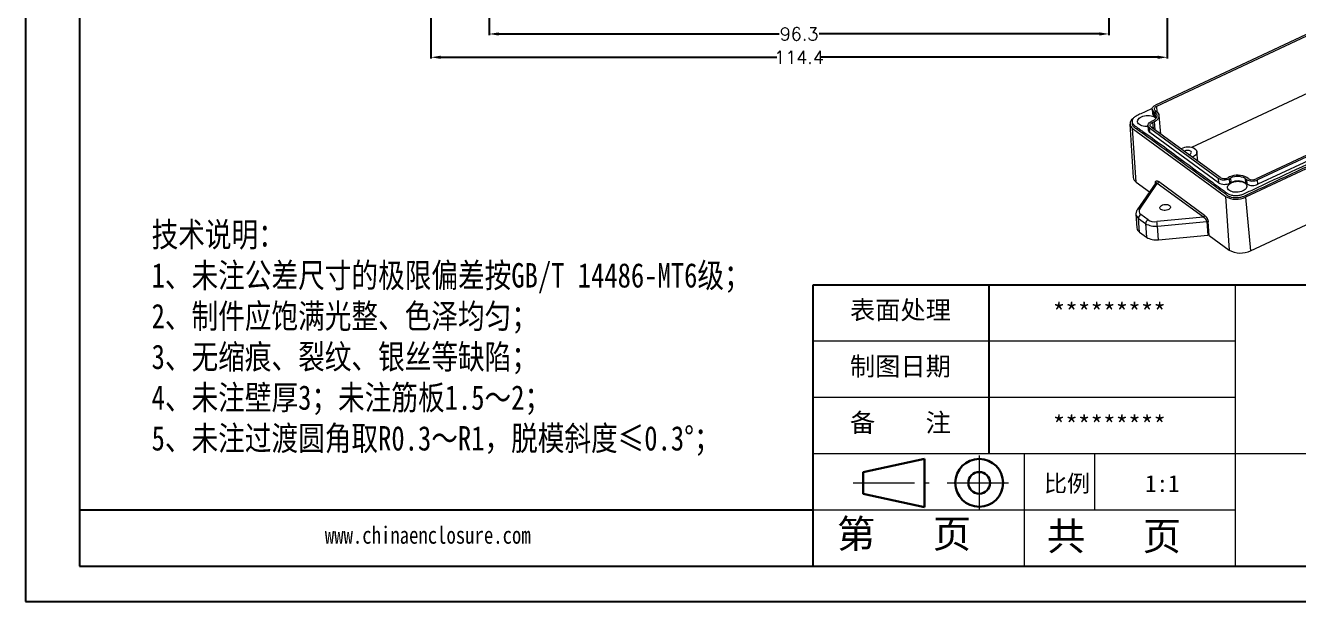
# Model space of a CAD drawing. Header units: inches. Extents: x 2651 to 3284, y 889 to 1119.
# Drawn here: x 2959.2 to 3157, y 889.4 to 978.9 of the extents above; entities that cross this region are included whole.
import ezdxf

# ---------------------------------------------------------------- set-up
doc = ezdxf.new("R2010")
doc.units = ezdxf.units.IN
doc.header["$LTSCALE"] = 0.5
doc.linetypes.add('CENTER2', pattern=[28.575, 19.05, -3.175, 3.175, -3.175])
doc.layers.add('文字', color=81, linetype='Continuous')
for name, color, linetype, lineweight in [('粗实线', 7, 'Continuous', 30), ('细实线', 3, 'Continuous', 9), ('细点划线', 2, 'CENTER2', 9)]:
    doc.layers.add(name, color=color, linetype=linetype, lineweight=lineweight)
doc.styles.get("Standard").update_dxf_attribs({"font": 'txt', "bigfont": 'gbcbig.shx'})
doc.styles.add('宋体', font='', dxfattribs={"width": 0.8, "height": 3.5})
doc.styles.get('宋体').set_extended_font_data('SimSun')
doc.dimstyles.new('2', dxfattribs={"dimtxt": 2, "dimasz": 1.5, "dimexe": 0.18, "dimexo": 0.0625, "dimgap": 0.1, "dimtad": 0, "dimzin": 12, "dimdsep": 46, "dimtxsty": 'Standard', "dimcen": 0.5, "dimclrd": 3, "dimclre": 3, "dimadec": 0, "dimazin": 0, "dimtfac": 1, "dimtofl": 0, "dimtmove": 0, "dimatfit": 3, "dimfxl": 1, "dimtolj": 1, "dimtzin": 0, "dimarcsym": 0})

# ---------------------------------------------------------------- blocks, each defined once
blk = doc.blocks.new('*D211')
at = {"color": 3, "lineweight": -2}
for p, q in [((3022.2, 1024.76), (3022.2, 973.75)), ((3136.6, 1024.76), (3136.6, 973.75)), ((3023.7, 973.93), (3075.97, 973.93)), ((3135.1, 973.93), (3082.83, 973.93))]:
    blk.add_line(p, q, dxfattribs=at)
at = {"color": 3}
for points in [[(3023.7, 974.18), (3023.7, 973.68), (3022.2, 973.93)], [(3135.1, 974.18), (3135.1, 973.68), (3136.6, 973.93)]]:
    blk.add_solid(points, dxfattribs=at)
at = {"layer": 'Defpoints', "color": 0}
for p in [(3022.2, 1024.82), (3136.6, 1024.82), (3136.6, 973.93)]:
    blk.add_point(p, dxfattribs=at)
at = {"color": 0, "insert": (3079.4, 973.93), "char_height": 2, "attachment_point": 5}
blk.add_mtext('\\A1;114.4', dxfattribs=at)
blk = doc.blocks.new('*D214')
at = {"color": 3, "lineweight": -2}
for p, q in [((3031.25, 1026.66), (3031.25, 977.37)), ((3127.55, 1026.66), (3127.55, 977.37)), ((3032.75, 977.55), (3076.3, 977.55)), ((3126.05, 977.55), (3082.5, 977.55))]:
    blk.add_line(p, q, dxfattribs=at)
at = {"color": 3}
for points in [[(3032.75, 977.8), (3032.75, 977.3), (3031.25, 977.55)], [(3126.05, 977.8), (3126.05, 977.3), (3127.55, 977.55)]]:
    blk.add_solid(points, dxfattribs=at)
at = {"layer": 'Defpoints', "color": 0}
for p in [(3031.25, 1026.72), (3127.55, 1026.72), (3127.55, 977.55)]:
    blk.add_point(p, dxfattribs=at)
at = {"color": 0, "insert": (3079.4, 977.55), "char_height": 2, "attachment_point": 5}
blk.add_mtext('\\A1;96.3', dxfattribs=at)

msp = doc.modelspace()

# ---------------------------------------------------------------- linework, layer by layer
for p, q in [((2959.212, 1118.928), (2959.212, 889.437)), ((2967.611, 1113.464), (2967.611, 894.901)), ((2959.212, 995.683), (2959.212, 889.437)), ((3081.608, 894.901), (3081.608, 938.614)), ((3081.608, 938.614), (3278.314, 938.614)), ((3108.928, 912.386), (3108.928, 938.614)), ((3081.608, 903.644), (2967.611, 903.644)), ((2967.611, 894.901), (3278.314, 894.901)), ((2959.212, 889.437), (3283.778, 889.437)), ((2959.212, 889.437), (3109.474, 889.437))]:
    msp.add_line(p, q)
at = {"color": 7, "linetype": 'Continuous', "lineweight": 15}
for p, q in [((3159.715, 978.173), (3134.774, 966.5)), ((3134.979, 966.35), (3159.92, 978.024)), ((3158.451, 968.379), (3140.385, 959.923)), ((3134.259, 965.862), (3134.317, 965.164)), ((3134.494, 965.493), (3134.701, 965.341)), ((3134.552, 964.795), (3134.494, 965.493)), ((3134.759, 964.643), (3134.701, 965.341)), ((3134.777, 965.625), (3134.984, 965.474)), ((3178.801, 966.271), (3148.767, 952.214)), ((3175.372, 966.727), (3150.431, 955.053)), ((3175.577, 966.577), (3150.636, 954.904)), ((3175.635, 965.879), (3150.694, 954.206)), ((3130.81, 963.551), (3131.321, 955.286)), ((3131.137, 963.935), (3131.167, 963.566)), ((3133.598, 963.324), (3133.656, 962.626)), ((3134.349, 964.072), (3134.113, 963.962)), ((3134.553, 963.923), (3134.318, 963.812)), ((3134.552, 964.795), (3134.759, 964.643)), ((3135.587, 962.012), (3135.346, 964.905)), ((3131.229, 962.879), (3145.668, 952.323)), ((3131.774, 954.561), (3131.229, 962.879)), ((3133.833, 962.955), (3144.516, 955.144)), ((3133.891, 962.257), (3133.833, 962.955)), ((3144.574, 954.446), (3133.891, 962.257)), ((3144.799, 955.277), (3134.116, 963.087)), ((3138.707, 958.106), (3138.738, 957.736)), ((3141.342, 957.804), (3141.222, 959.245)), ((3149.556, 943.887), (3179.59, 957.944)), ((3146.289, 955.343), (3146.053, 955.233)), ((3131.774, 954.561), (3133.86, 953.035)), ((3134.811, 954.424), (3131.944, 950.238)), ((3132.322, 950.366), (3135.042, 954.337)), ((3142.217, 949.091), (3135.042, 954.337)), ((3142.402, 949.387), (3135.227, 954.633)), ((3144.516, 955.144), (3144.574, 954.446)), ((3146.258, 955.083), (3146.494, 955.194)), ((3146.316, 954.385), (3146.258, 955.083)), ((3146.552, 954.496), (3146.316, 954.385)), ((3146.552, 954.496), (3146.494, 955.194)), ((3148.688, 955.116), (3148.895, 954.965)), ((3148.688, 955.116), (3148.746, 954.419)), ((3148.953, 954.267), (3148.746, 954.419)), ((3148.895, 954.965), (3148.953, 954.267)), ((3149.178, 955.097), (3148.971, 955.249)), ((3150.694, 954.206), (3150.636, 954.904)), ((3145.668, 952.323), (3146.213, 944.004)), ((3148.767, 952.214), (3149.556, 943.887)), ((3131.743, 949.549), (3131.873, 947.445)), ((3133.616, 948.702), (3132.506, 949.514)), ((3132.135, 948.921), (3133.246, 948.109)), ((3132.274, 946.803), (3132.135, 948.921)), ((3133.246, 948.109), (3133.384, 945.991)), ((3142.217, 949.091), (3134.998, 948.41)), ((3135.065, 947.725), (3142.736, 948.449)), ((3135.242, 945.599), (3135.065, 947.725)), ((3142.736, 948.449), (3142.889, 946.321)), ((3143.108, 946.274), (3142.955, 948.403)), ((3132.274, 946.803), (3133.384, 945.991)), ((3135.242, 945.599), (3142.889, 946.321)), ((3143.108, 946.274), (3146.213, 944.004))]:
    msp.add_line(p, q, dxfattribs=at)
at = {"color": 8, "linetype": 'Continuous', "lineweight": 15}
for p, q in [((3135.056, 965.417), (3134.979, 966.35)), ((3134.318, 963.812), (3134.395, 962.883)), ((3134.553, 963.923), (3134.656, 962.692)), ((3134.755, 954.398), (3134.758, 954.346)), ((3134.755, 954.398), (3134.777, 954.375))]:
    msp.add_line(p, q, dxfattribs=at)
at = {"color": 7, "linetype": 'Continuous', "lineweight": 15, "flags": 128}
for points in [[(3134.494, 965.493), (3134.371, 965.606), (3134.292, 965.733), (3134.259, 965.869), (3134.274, 966.009), (3134.336, 966.147), (3134.443, 966.278), (3134.591, 966.397), (3134.774, 966.5)], [(3134.701, 965.341), (3134.842, 965.215), (3134.94, 965.075), (3134.991, 964.925), (3134.995, 964.769), (3134.952, 964.613), (3134.862, 964.46), (3134.729, 964.317), (3134.556, 964.186), (3134.349, 964.072)], [(3134.553, 963.923), (3134.783, 964.047), (3134.979, 964.188), (3135.137, 964.343), (3135.253, 964.508), (3135.324, 964.679), (3135.349, 964.851), (3135.326, 965.021), (3135.256, 965.184), (3135.141, 965.336), (3134.984, 965.474)], [(3134.777, 965.625), (3134.689, 965.707), (3134.631, 965.798), (3134.608, 965.896), (3134.618, 965.997), (3134.663, 966.096), (3134.74, 966.191), (3134.847, 966.276), (3134.979, 966.35)], [(3133.608, 963.205), (3133.378, 963.191), (3133.121, 963.201), (3132.874, 963.235), (3132.647, 963.295), (3132.444, 963.377), (3132.273, 963.48), (3132.14, 963.6), (3132.047, 963.733), (3131.998, 963.876), (3131.994, 964.025), (3132.035, 964.174), (3132.12, 964.319), (3132.247, 964.456), (3132.412, 964.58), (3132.609, 964.688), (3132.833, 964.777), (3133.077, 964.844), (3133.333, 964.886), (3133.594, 964.903), (3133.851, 964.894), (3134.098, 964.859), (3134.326, 964.8), (3134.528, 964.718), (3134.699, 964.615), (3134.699, 964.615)], [(3133.833, 962.955), (3133.71, 963.068), (3133.63, 963.195), (3133.597, 963.331), (3133.612, 963.471), (3133.675, 963.609), (3133.782, 963.74), (3133.93, 963.859), (3134.113, 963.962)], [(3134.116, 963.087), (3134.027, 963.169), (3133.97, 963.26), (3133.946, 963.358), (3133.957, 963.459), (3134.002, 963.558), (3134.079, 963.653), (3134.186, 963.738), (3134.318, 963.812)], [(3134.699, 964.615), (3134.833, 964.495), (3134.862, 964.46)], [(3134.901, 964.516), (3134.9, 964.517), (3134.759, 964.643)], [(3139.97, 958.807), (3140.058, 958.838), (3140.188, 958.907), (3140.284, 958.993), (3140.339, 959.087), (3140.349, 959.184), (3140.313, 959.277), (3140.233, 959.357)], [(3140.94, 959.688), (3141.074, 959.569), (3141.167, 959.435), (3141.216, 959.292), (3141.22, 959.144), (3141.179, 958.995), (3141.093, 958.85), (3140.966, 958.713), (3140.802, 958.588), (3140.604, 958.48), (3140.487, 958.429)], [(3146.26, 953.255), (3146.126, 953.375), (3146.033, 953.508), (3145.984, 953.652), (3145.98, 953.8), (3146.021, 953.949), (3146.107, 954.094), (3146.234, 954.231), (3146.398, 954.355), (3146.595, 954.464), (3146.819, 954.552), (3147.063, 954.619), (3147.319, 954.662), (3147.58, 954.678), (3147.838, 954.669), (3148.084, 954.635), (3148.312, 954.575), (3148.514, 954.493), (3148.685, 954.39), (3148.819, 954.27), (3148.912, 954.137), (3148.961, 953.994), (3148.965, 953.845), (3148.924, 953.696), (3148.838, 953.551), (3148.711, 953.414), (3148.546, 953.29), (3148.349, 953.181), (3148.125, 953.093), (3147.882, 953.026), (3147.625, 952.984), (3147.365, 952.967), (3147.107, 952.976), (3146.861, 953.01), (3146.633, 953.07), (3146.43, 953.152), (3146.26, 953.255)], [(3135.612, 950.302), (3135.516, 950.395), (3135.464, 950.501), (3135.46, 950.614), (3135.503, 950.727), (3135.591, 950.833), (3135.72, 950.926), (3135.88, 951.001), (3136.064, 951.054), (3136.261, 951.081), (3136.458, 951.081), (3136.645, 951.054), (3136.811, 951.001), (3136.946, 950.926), (3137.042, 950.832), (3137.094, 950.726), (3137.098, 950.614), (3137.055, 950.501), (3136.966, 950.395), (3136.838, 950.301), (3136.677, 950.226), (3136.493, 950.173), (3136.297, 950.146), (3136.099, 950.146), (3135.912, 950.173), (3135.747, 950.226), (3135.612, 950.302)]]:
    msp.add_lwpolyline(points, dxfattribs=at)
at = {"color": 7, "linetype": 'Continuous', "lineweight": 15}
for centre, radius, start, end in [((3131.706, 963.62), 0.881, 122.37958, 237.24012), ((3134.834, 965.233), 0.521, 187.63826, 237.32115), ((3134.173, 962.695), 0.521, 187.63827, 237.32115), ((3139.825, 957.751), 2.236, 60.08271, 119.00806), ((3139.769, 958.554), 0.928, 60.01461, 123.4426), ((3147.541, 952.768), 2.863, 60.0415, 115.93161), ((3147.518, 953.09), 2.34, 60.00441, 115.96871), ((3132.303, 955.395), 0.988, 186.31021, 237.61061), ((3145.445, 956.77), 1.872, 240.25394, 295.71917), ((3145.503, 956.072), 1.872, 240.25394, 295.71917), ((3145.468, 956.447), 1.348, 240.25394, 295.71917), ((3147.575, 952.371), 2.359, 60.25148, 115.72163), ((3149.823, 956.59), 1.872, 240.25394, 295.71917), ((3149.882, 955.893), 1.872, 240.25394, 295.71917), ((3149.846, 956.268), 1.348, 240.25394, 295.71917), ((3147.32, 955.166), 3.288, 239.85145, 296.12167), ((3132.792, 948.922), 0.657, 115.85569, 180.09614), ((3132.753, 947.548), 0.886, 186.67369, 237.24713), ((3133.903, 948.11), 0.657, 115.85566, 180.09614), ((3134.69, 950.452), 2.752, 238.34412, 277.82269), ((3110.845, 945.709), 24.303, 4.75808, 6.38036), ((3134.86, 948.384), 2.811, 238.34412, 277.82269), ((3147.997, 947.148), 3.615, 240.42124, 295.55187)]:
    msp.add_arc(centre, radius, start, end, dxfattribs=at)
at = {"color": 8, "linetype": 'Continuous', "lineweight": 15}
for centre, radius, start, end in [((3132.59, 949.641), 0.852, 186.08767, 237.73206), ((3132.231, 950.014), 0.364, 75.43496, 141.92971)]:
    msp.add_arc(centre, radius, start, end, dxfattribs=at)
at = {"color": 7, "linetype": 'Continuous', "lineweight": 15}
msp.add_ellipse((3142.906, 946.18), major_axis=(0.249, 0.021), ratio=0.5667767, start_param=0.5788668, end_param=1.5901013, dxfattribs=at)
for points, knots in [([(3134.272, 965.996), (3133.682, 965.715), (3132.969, 965.376), (3132.116, 964.993), (3131.785, 964.836), (3131.534, 964.672), (3131.358, 964.512), (3131.23, 964.341), (3131.151, 964.162), (3131.126, 963.982), (3131.153, 963.804), (3131.232, 963.635), (3131.44, 963.396), (3131.811, 963.107), (3132.316, 962.761), (3134.672, 961.121), (3136.77, 959.553), (3138.707, 958.106)], [0, 0, 0, 0, 0.1209975, 0.146162, 0.171273, 0.1885888, 0.2059026, 0.2232221, 0.2405417, 0.2578161, 0.2750906, 0.2923626, 0.3096358, 0.3551833, 0.4008771, 0.4465744, 1, 1, 1, 1]), ([(3138.738, 957.736), (3136.493, 959.41), (3134.172, 961.141), (3131.685, 962.885), (3131.455, 963.053), (3131.286, 963.229), (3131.193, 963.403), (3131.177, 963.514), (3131.17, 963.566)], [0, 0, 0, 0, 0.8683221, 0.8976402, 0.9269325, 0.9559483, 0.9793771, 1, 1, 1, 1]), ([(3138.707, 958.106), (3140.342, 956.911), (3141.976, 955.716), (3144.019, 954.222), (3144.428, 953.924), (3145.041, 953.475), (3145.245, 953.326), (3145.551, 953.102), (3145.654, 953.027), (3145.807, 952.915), (3145.858, 952.878), (3145.96, 952.803), (3146.014, 952.767), (3146.192, 952.668), (3146.332, 952.612), (3146.559, 952.548), (3146.637, 952.53), (3146.8, 952.5), (3146.885, 952.489), (3147.055, 952.473), (3147.141, 952.469), (3147.316, 952.468), (3147.405, 952.471), (3147.67, 952.49), (3147.843, 952.517), (3148.18, 952.599), (3148.339, 952.652), (3148.557, 952.749), (3148.628, 952.783), (3148.772, 952.851), (3148.843, 952.884), (3149.202, 953.052), (3149.489, 953.186), (3154.365, 955.469), (3158.955, 957.617), (3163.544, 959.765)], [0, 0, 0, 0, 0.25, 0.25, 0.3125, 0.3125, 0.34375, 0.34375, 0.359375, 0.359375, 0.3671875, 0.3671875, 0.375, 0.375, 0.390625, 0.390625, 0.3984375, 0.3984375, 0.40625, 0.40625, 0.4140625, 0.4140625, 0.421875, 0.421875, 0.4375, 0.4375, 0.453125, 0.453125, 0.4609375, 0.4609375, 0.46875, 0.46875, 0.5, 0.5, 1, 1, 1, 1]), ([(3163.575, 959.395), (3159.008, 957.258), (3154.441, 955.12), (3149.589, 952.849), (3149.303, 952.715), (3148.875, 952.515), (3148.733, 952.448), (3148.518, 952.348), (3148.445, 952.316), (3148.29, 952.259), (3148.211, 952.233), (3148.048, 952.189), (3147.964, 952.169), (3147.793, 952.138), (3147.705, 952.125), (3147.531, 952.107), (3147.444, 952.102), (3147.269, 952.098), (3147.181, 952.099), (3146.923, 952.115), (3146.759, 952.139), (3146.446, 952.214), (3146.304, 952.265), (3146.114, 952.358), (3146.054, 952.392), (3145.946, 952.465), (3145.896, 952.503), (3145.741, 952.616), (3145.639, 952.691), (3145.33, 952.917), (3145.124, 953.068), (3144.506, 953.52), (3144.094, 953.821), (3142.034, 955.327), (3140.386, 956.531), (3138.738, 957.736)], [0, 0, 0, 0, 0.5, 0.5, 0.53125, 0.53125, 0.546875, 0.546875, 0.5546875, 0.5546875, 0.5625, 0.5625, 0.5703125, 0.5703125, 0.578125, 0.578125, 0.5859375, 0.5859375, 0.59375, 0.59375, 0.609375, 0.609375, 0.625, 0.625, 0.6328125, 0.6328125, 0.640625, 0.640625, 0.65625, 0.65625, 0.6875, 0.6875, 0.75, 0.75, 1, 1, 1, 1]), ([(3134.755, 954.398), (3134.754, 954.413), (3134.753, 954.443), (3134.755, 954.487), (3134.759, 954.529), (3134.767, 954.568), (3134.779, 954.604), (3134.794, 954.637), (3134.813, 954.666), (3134.835, 954.691), (3134.864, 954.714), (3134.903, 954.732), (3134.954, 954.741), (3135.012, 954.737), (3135.078, 954.718), (3135.15, 954.686), (3135.201, 954.651), (3135.227, 954.633)], [0, 0, 0, 0, 0.0438153, 0.0889657, 0.1354526, 0.183227, 0.2322458, 0.2825451, 0.334078, 0.3867657, 0.4406738, 0.5212666, 0.606853, 0.6975074, 0.7931679, 0.893992, 1, 1, 1, 1]), ([(3135.042, 954.337), (3135.094, 954.361), (3135.144, 954.407), (3135.213, 954.517), (3135.231, 954.579), (3135.227, 954.633)], [0, 0, 0, 0, 0.5, 0.5, 1, 1, 1, 1]), ([(3131.944, 950.238), (3131.943, 950.237), (3131.901, 950.184), (3131.842, 950.067), (3131.773, 949.887), (3131.739, 949.712), (3131.744, 949.599), (3131.746, 949.551)], [0, 0, 0, 0, 0.00638951, 0.27205723, 0.53640356, 0.80129646, 1, 1, 1, 1]), ([(3142.217, 949.091), (3142.241, 949.102), (3142.266, 949.118), (3142.313, 949.161), (3142.336, 949.188), (3142.372, 949.245), (3142.385, 949.276), (3142.401, 949.335), (3142.404, 949.363), (3142.402, 949.387)], [0, 0, 0, 0, 0.25, 0.25, 0.5, 0.5, 0.75, 0.75, 1, 1, 1, 1]), ([(3142.402, 949.387), (3142.417, 949.376), (3142.445, 949.355), (3142.488, 949.318), (3142.529, 949.278), (3142.569, 949.236), (3142.607, 949.192), (3142.643, 949.147), (3142.678, 949.1), (3142.71, 949.053), (3142.741, 949.005), (3142.769, 948.957), (3142.806, 948.89), (3142.849, 948.801), (3142.892, 948.692), (3142.924, 948.588), (3142.946, 948.491), (3142.952, 948.432), (3142.955, 948.403)], [0, 0, 0, 0, 0.058492, 0.1154455, 0.1708554, 0.224717, 0.277045, 0.3278762, 0.3772309, 0.4250759, 0.4714074, 0.5162559, 0.5596266, 0.6557146, 0.7479594, 0.8361382, 0.9202212, 1, 1, 1, 1]), ([(3142.736, 948.449), (3142.735, 948.461), (3142.733, 948.486), (3142.724, 948.525), (3142.712, 948.566), (3142.696, 948.608), (3142.675, 948.651), (3142.651, 948.695), (3142.624, 948.739), (3142.581, 948.799), (3142.516, 948.875), (3142.43, 948.955), (3142.328, 949.032), (3142.258, 949.07), (3142.217, 949.091)], [0, 0, 0, 0, 0.0471646, 0.0951677, 0.1443302, 0.1949507, 0.2473029, 0.3016345, 0.3581669, 0.417097, 0.5424385, 0.6873171, 0.81997, 1, 1, 1, 1]), ([(3142.736, 948.449), (3142.778, 948.453), (3142.821, 948.45), (3142.897, 948.434), (3142.93, 948.421), (3142.955, 948.403)], [0, 0, 0, 0, 0.5, 0.5, 1, 1, 1, 1])]:
    msp.add_open_spline(points, degree=3, knots=knots, dxfattribs=at)
at = {"color": 8, "linetype": 'Continuous', "lineweight": 15}
msp.add_open_spline([(3135.042, 954.337), (3135.002, 954.378), (3134.928, 954.454), (3134.853, 954.46), (3134.818, 954.44), (3134.811, 954.424), (3134.811, 954.424)], degree=3, knots=[0, 0, 0, 0, 0.4450391, 0.8293418, 0.9939861, 1, 1, 1, 1], dxfattribs=at)
at = {"color": 7, "linetype": 'Continuous', "lineweight": 15}
for points in [[(3132.322, 950.366), (3132.118, 950.068), (3132.188, 949.746), (3132.506, 949.514)], [(3133.616, 948.702), (3133.934, 948.469), (3134.456, 948.359), (3134.998, 948.41)]]:
    msp.add_open_spline(points, degree=3, dxfattribs=at)
at = {"layer": '粗实线', "color": 7}
for p, q in [((3098.886, 911.568), (3089.334, 909.544)), ((3098.886, 911.568), (3098.886, 904.082)), ((3089.334, 909.544), (3089.334, 906.165)), ((3089.334, 906.165), (3098.886, 904.082))]:
    msp.add_line(p, q, dxfattribs=at)
for radius in [3.714, 1.689]:
    msp.add_circle((3107.388, 907.855), radius, dxfattribs=at)
at = {"layer": '细实线', "color": 7}
for p, q in [((3147.177, 938.614), (3147.177, 894.901)), ((3147.177, 929.871), (3081.608, 929.871)), ((3147.177, 921.129), (3081.608, 921.129)), ((3278.314, 912.386), (3081.608, 912.386)), ((3114.392, 912.386), (3114.392, 894.901)), ((3125.32, 912.386), (3125.32, 903.644)), ((3147.177, 903.644), (3081.608, 903.644))]:
    msp.add_line(p, q, dxfattribs=at)
at = {"layer": '细点划线', "color": 7}
for p, q in [((3107.388, 912.13), (3107.388, 903.644)), ((3087.811, 907.855), (3099.618, 907.855)), ((3102.421, 907.855), (3112.02, 907.855))]:
    msp.add_line(p, q, dxfattribs=at)

# ---------------------------------------------------------------- texts
at = {"char_height": 2.87513, "width": 1634.07814, "attachment_point": 1}
for s, insert in [('{\\fSimHei|b0|i0|c134|p49;表面处理}', (3087.309, 936.133)), ('{\\fSimHei|b0|i0|c134|p49;*********}', (3118.8, 935.763)), ('{\\fSimHei|b0|i0|c134|p49;制图日期}', (3087.309, 927.39)), ('{\\fSimHei|b0|i0|c134|p49;备    注}', (3087.309, 918.648)), ('{\\fSimHei|b0|i0|c134|p49;*********}', (3118.8, 918.278))]:
    msp.add_mtext(s, dxfattribs=dict(at, insert=insert))
at = {"layer": '文字', "color": 0, "attachment_point": 1, "style": '宋体'}
for s, insert, char_height, width in [('{\\H1.111x;技术说明：\\P1、未注公差尺寸的极限偏差按GB/T 14486-MT6级；\\P2、制件应饱满光整、色泽均匀；\\P3、无缩痕、裂纹、银丝等缺陷；\\P4、未注壁厚3；未注筋板1.5～2；\\P5、未注过渡圆角取R0.3～R1，脱模斜度≤0.3%%D；}', (2978.808, 948.302), 3.41505, 124.38745), ('www.chinaenclosure.com', (3005.722, 901.085), 2.67133, 46.93262)]:
    msp.add_mtext(s, dxfattribs=dict(at, insert=insert, char_height=char_height, width=width))
at = {"layer": '细实线', "color": 7, "attachment_point": 1}
for s, insert, char_height, width in [('{\\fSimSun|b0|i0|c134|p54;比例}', (3117.452, 909.075), 2.62276, 11.51308), ('{\\fSimSun|b0|i0|c134|p54;1:1}', (3133.161, 909.075), 2.62276, 11.51308), ('{\\fSimSun|b0|i0|c134|p54;第   页}', (3085.286, 902.141), 4.37126, 32.78444), ('{\\fSimSun|b0|i0|c134|p54; 共   页}', (3114.927, 901.77), 4.37126, 32.78444)]:
    msp.add_mtext(s, dxfattribs=dict(at, insert=insert, char_height=char_height, width=width))

# ---------------------------------------------------------------- dimensions: what is measured, and where the dimension line sits
dim = msp.add_linear_dim(base=(3127.55, 977.546), p1=(3031.25, 1026.725), p2=(3127.55, 1026.725), dimstyle='2')
dim.commit()
dim.dimension.update_dxf_attribs({"geometry": '*D214', "text_midpoint": (3079.4, 977.546)})
dim = msp.add_linear_dim(base=(3136.6, 973.93), p1=(3022.2, 1024.825), p2=(3136.6, 1024.825), dimstyle='2')
dim.commit()
dim.dimension.update_dxf_attribs({"geometry": '*D211', "text_midpoint": (3079.4, 973.93), "dimtype": 160})

doc.saveas('drawing.dxf')
